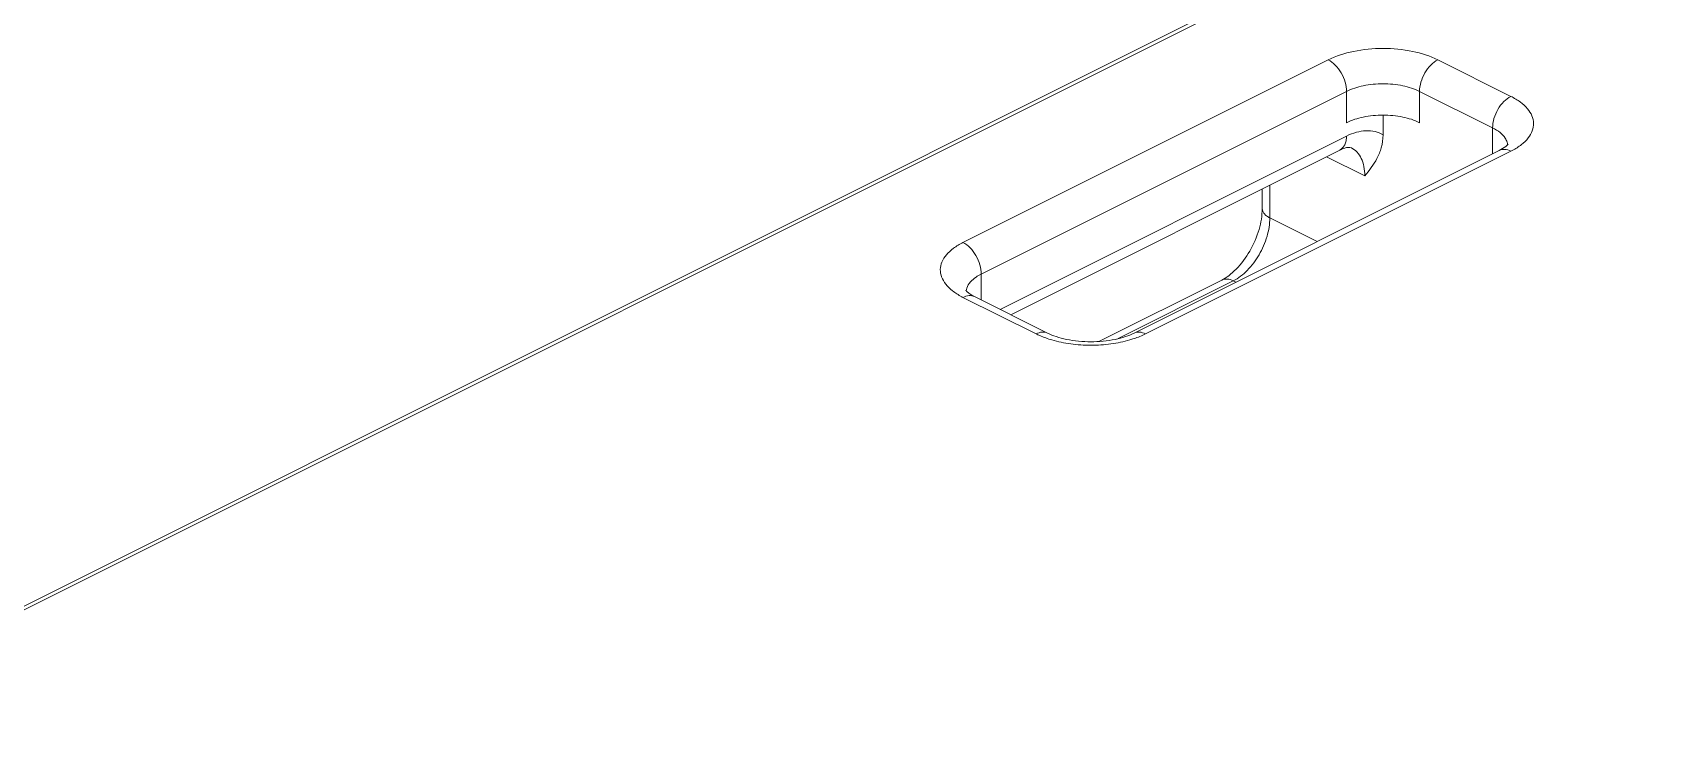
# Model space of a CAD drawing. Header units: millimetres. Extents: x 1177 to 3850, y 93 to 1984.
# Drawn here: x 2679.7 to 2958, y 1679.6 to 1799 of the extents above; entities that cross this region are included whole.
import ezdxf

# ---------------------------------------------------------------- set-up
doc = ezdxf.new("R2010")
doc.units = ezdxf.units.MM
doc.header["$LTSCALE"] = 0.1
doc.layers.get('Defpoints').update_dxf_attribs({"lineweight": 9})

msp = doc.modelspace()

# ---------------------------------------------------------------- linework, layer by layer
at = {"layer": 'Defpoints'}
for p, q in [((2636.87, 1679.67), (3121.52, 1922)), ((3121.44, 1921.29), (2638.06, 1679.6)), ((2902.69, 1794.31), (2839.83, 1762.88)), ((2934.12, 1788.03), (2921.55, 1794.31)), ((2905.84, 1788.89), (2842.98, 1757.46)), ((2905.84, 1783.5), (2905.84, 1788.89)), ((2918.41, 1788.89), (2918.41, 1783.5)), ((2930.98, 1782.61), (2918.41, 1788.89)), ((2912.12, 1781.4), (2912.12, 1784.75)), ((2930.98, 1782.61), (2930.98, 1778.15)), ((2846.22, 1751.38), (2905.84, 1781.19)), ((2904.68, 1778.79), (2848.04, 1750.47)), ((2932.13, 1778.72), (2869.28, 1747.29)), ((2871.26, 1747.17), (2934.12, 1778.6)), ((2902.4, 1777.65), (2908.98, 1774.36)), ((2891.33, 1768.71), (2891.33, 1772.12)), ((2892.64, 1772.77), (2892.64, 1767.13)), ((2900.8, 1763.05), (2892.64, 1767.13)), ((2842.98, 1757.46), (2842.98, 1753)), ((2863.35, 1745.91), (2884.36, 1756.42)), ((2854.39, 1747.29), (2841.82, 1753.58)), ((2886.35, 1756.29), (2866.52, 1746.38)), ((2886.81, 1756.06), (2886.35, 1756.29)), ((2839.83, 1753.45), (2852.41, 1747.17))]:
    msp.add_line(p, q, dxfattribs=at)
for centre, radius, start, end in [((2928.42, 1790.01), 12.75, 296.5605, 297.8173), ((2845.55, 1764.89), 12.79, 242.3242, 243.4385), ((2842.73, 1754.3), 2.36, 162.3961, 172.2442), ((2842.64, 1754.32), 2.27, 172.3141, 173.8372)]:
    msp.add_arc(centre, radius, start, end, dxfattribs=at)
for points, knots in [([(2921.55, 1794.31), (2920.19, 1794.99), (2917.07, 1795.96), (2912.12, 1796.43), (2907.18, 1795.96), (2904.05, 1794.99), (2902.69, 1794.31)], [0, 0, 0, 0, 0.235382, 0.5, 0.764618, 1, 1, 1, 1]), ([(2902.69, 1794.31), (2903.14, 1794.09), (2903.99, 1793.42), (2904.98, 1792.09), (2905.65, 1790.54), (2905.84, 1789.43), (2905.84, 1788.89)], [0, 0, 0, 0, 0.229704, 0.488217, 0.753177, 1, 1, 1, 1]), ([(2921.55, 1794.31), (2921.1, 1794.09), (2920.25, 1793.42), (2919.26, 1792.09), (2918.59, 1790.54), (2918.41, 1789.43), (2918.41, 1788.89)], [0, 0, 0, 0, 0.229704, 0.488217, 0.753177, 1, 1, 1, 1]), ([(2918.41, 1788.89), (2917.5, 1789.34), (2915.42, 1789.99), (2912.12, 1790.3), (2908.83, 1789.99), (2906.74, 1789.34), (2905.84, 1788.89)], [0, 0, 0, 0, 0.235399, 0.5, 0.764601, 1, 1, 1, 1]), ([(2934.12, 1788.03), (2933.68, 1787.8), (2932.82, 1787.13), (2931.84, 1785.81), (2931.16, 1784.26), (2930.98, 1783.14), (2930.98, 1782.61)], [0, 0, 0, 0, 0.229704, 0.488217, 0.753177, 1, 1, 1, 1]), ([(2934.37, 1778.73), (2934.92, 1779.02), (2935.92, 1779.64), (2937.12, 1780.78), (2937.88, 1782.05), (2938.12, 1783.41), (2937.8, 1784.76), (2936.98, 1786.01), (2935.72, 1787.13), (2934.69, 1787.74), (2934.12, 1788.03)], [0, 0, 0, 0, 0.149466, 0.279456, 0.392577, 0.495948, 0.600096, 0.715235, 0.847888, 1, 1, 1, 1]), ([(2905.84, 1783.5), (2906.74, 1783.96), (2908.83, 1784.6), (2912.12, 1784.91), (2915.42, 1784.6), (2917.5, 1783.96), (2918.41, 1783.5)], [0, 0, 0, 0, 0.235399, 0.5, 0.764601, 1, 1, 1, 1]), ([(2905.84, 1781.19), (2906.38, 1781.47), (2907.48, 1781.9), (2909.16, 1782.18), (2910.74, 1782.04), (2911.7, 1781.65), (2912.12, 1781.4)], [0, 0, 0, 0, 0.280104, 0.535787, 0.772499, 1, 1, 1, 1]), ([(2908.98, 1774.36), (2909.75, 1775.3), (2910.93, 1776.79), (2911.93, 1779.24), (2912.12, 1780.65), (2912.12, 1781.4)], [0, 0, 0, 0, 0.463655, 0.716228, 1, 1, 1, 1]), ([(2933.47, 1780.16), (2933.4, 1780.4), (2933.09, 1781.02), (2932.25, 1781.88), (2931.44, 1782.38), (2930.98, 1782.61)], [0, 0, 0, 0, 0.21038, 0.571686, 1, 1, 1, 1]), ([(2904.68, 1778.79), (2904.86, 1778.88), (2905.2, 1779.14), (2905.57, 1779.7), (2905.79, 1780.41), (2905.84, 1780.92), (2905.84, 1781.19)], [0, 0, 0, 0, 0.217166, 0.450361, 0.71044, 1, 1, 1, 1]), ([(2904.68, 1778.79), (2904.96, 1778.93), (2905.44, 1779.13), (2906.11, 1779.26), (2906.51, 1779.25), (2906.67, 1779.17)], [0, 0, 0, 0, 0.448121, 0.745613, 1, 1, 1, 1]), ([(2906.67, 1779.17), (2907.03, 1778.99), (2907.72, 1778.46), (2908.45, 1777.34), (2908.89, 1775.93), (2908.98, 1774.9), (2908.98, 1774.36)], [0, 0, 0, 0, 0.217152, 0.450407, 0.710251, 1, 1, 1, 1]), ([(2932.13, 1778.72), (2932.52, 1778.92), (2933.02, 1779.2), (2933.48, 1779.62), (2933.61, 1779.76), (2933.64, 1779.82)], [0, 0, 0, 0, 0.694894, 0.901482, 1, 1, 1, 1]), ([(2934.12, 1778.6), (2933.79, 1778.76), (2933.13, 1778.98), (2932.42, 1778.87), (2932.13, 1778.72)], [0, 0, 0, 0, 0.536339, 1, 1, 1, 1]), ([(2891.33, 1768.71), (2891.33, 1767.51), (2890.89, 1764.95), (2889.35, 1761.39), (2887.41, 1758.76), (2885.66, 1757.2), (2884.78, 1756.63), (2884.36, 1756.42)], [0, 0, 0, 0, 0.244767, 0.521628, 0.787866, 0.9036, 1, 1, 1, 1]), ([(2891.33, 1768.71), (2891.33, 1768.56), (2891.4, 1768.25), (2891.67, 1767.82), (2892.09, 1767.44), (2892.44, 1767.23), (2892.64, 1767.13)], [0, 0, 0, 0, 0.206542, 0.434451, 0.697709, 1, 1, 1, 1]), ([(2892.64, 1767.13), (2892.64, 1766.06), (2892.27, 1763.83), (2890.92, 1760.73), (2888.95, 1758.08), (2887.24, 1756.74), (2886.35, 1756.29)], [0, 0, 0, 0, 0.246823, 0.511783, 0.770296, 1, 1, 1, 1]), ([(2839.83, 1762.88), (2839.26, 1762.6), (2838.23, 1761.99), (2836.97, 1760.86), (2836.15, 1759.6), (2835.84, 1758.25), (2836.09, 1756.9), (2836.85, 1755.63), (2838.05, 1754.48), (2839.06, 1753.86), (2839.61, 1753.57)], [0, 0, 0, 0, 0.152014, 0.284541, 0.399547, 0.503599, 0.606959, 0.720171, 0.850333, 1, 1, 1, 1]), ([(2839.83, 1762.88), (2840.28, 1762.66), (2841.14, 1761.99), (2842.12, 1760.67), (2842.79, 1759.11), (2842.98, 1758), (2842.98, 1757.46)], [0, 0, 0, 0, 0.229704, 0.488217, 0.753177, 1, 1, 1, 1]), ([(2842.98, 1757.46), (2842.67, 1757.31), (2841.65, 1756.73), (2840.73, 1755.81), (2840.48, 1755.01)], [0, 0, 0, 0, 0.296167, 1, 1, 1, 1]), ([(2884.36, 1756.42), (2884.65, 1756.56), (2885.36, 1756.68), (2886.02, 1756.46), (2886.35, 1756.29)], [0, 0, 0, 0, 0.463661, 1, 1, 1, 1]), ([(2839.83, 1753.45), (2840.16, 1753.62), (2840.83, 1753.84), (2841.54, 1753.72), (2841.82, 1753.58)], [0, 0, 0, 0, 0.536339, 1, 1, 1, 1]), ([(2840.33, 1754.63), (2840.32, 1754.65), (2840.32, 1754.67), (2840.3, 1754.69), (2840.34, 1754.63), (2840.38, 1754.6), (2840.52, 1754.43), (2840.72, 1754.26), (2841.02, 1754.04), (2841.39, 1753.81), (2841.67, 1753.66), (2841.82, 1753.58)], [0, 0, 0, 0, 0.028935, 0.03064, 0.038438, 0.086133, 0.182069, 0.324862, 0.510728, 0.736699, 1, 1, 1, 1]), ([(2852.41, 1747.17), (2852.73, 1747.33), (2853.4, 1747.55), (2854.11, 1747.44), (2854.39, 1747.29)], [0, 0, 0, 0, 0.536339, 1, 1, 1, 1]), ([(2852.41, 1747.17), (2852.61, 1747.06), (2853.5, 1746.65), (2854.43, 1746.32), (2855.14, 1746.12)], [0, 0, 0, 0, 0.237261, 1, 1, 1, 1]), ([(2854.39, 1747.29), (2854.87, 1747.06), (2855.94, 1746.63), (2858.41, 1746), (2861.84, 1745.68), (2865.26, 1746), (2867.73, 1746.63), (2868.8, 1747.06), (2869.28, 1747.29)], [0, 0, 0, 0, 0.103651, 0.225951, 0.49999, 0.774037, 0.896342, 1, 1, 1, 1]), ([(2855.14, 1746.12), (2856.2, 1745.81), (2858.42, 1745.36), (2861.84, 1745.14), (2865.25, 1745.36), (2867.47, 1745.81), (2868.53, 1746.12)], [0, 0, 0, 0, 0.243476, 0.5, 0.756524, 1, 1, 1, 1]), ([(2868.53, 1746.12), (2868.78, 1746.19), (2869.71, 1746.48), (2870.62, 1746.85), (2871.26, 1747.17)], [0, 0, 0, 0, 0.262269, 1, 1, 1, 1]), ([(2871.26, 1747.17), (2870.94, 1747.33), (2870.27, 1747.55), (2869.56, 1747.44), (2869.28, 1747.29)], [0, 0, 0, 0, 0.536339, 1, 1, 1, 1])]:
    msp.add_open_spline(points, degree=3, knots=knots, dxfattribs=at)
msp.add_open_spline([(2933.57, 1779.7), (2933.55, 1779.86), (2933.52, 1780.01), (2933.47, 1780.16)], degree=3, dxfattribs=at)

doc.saveas('drawing.dxf')
